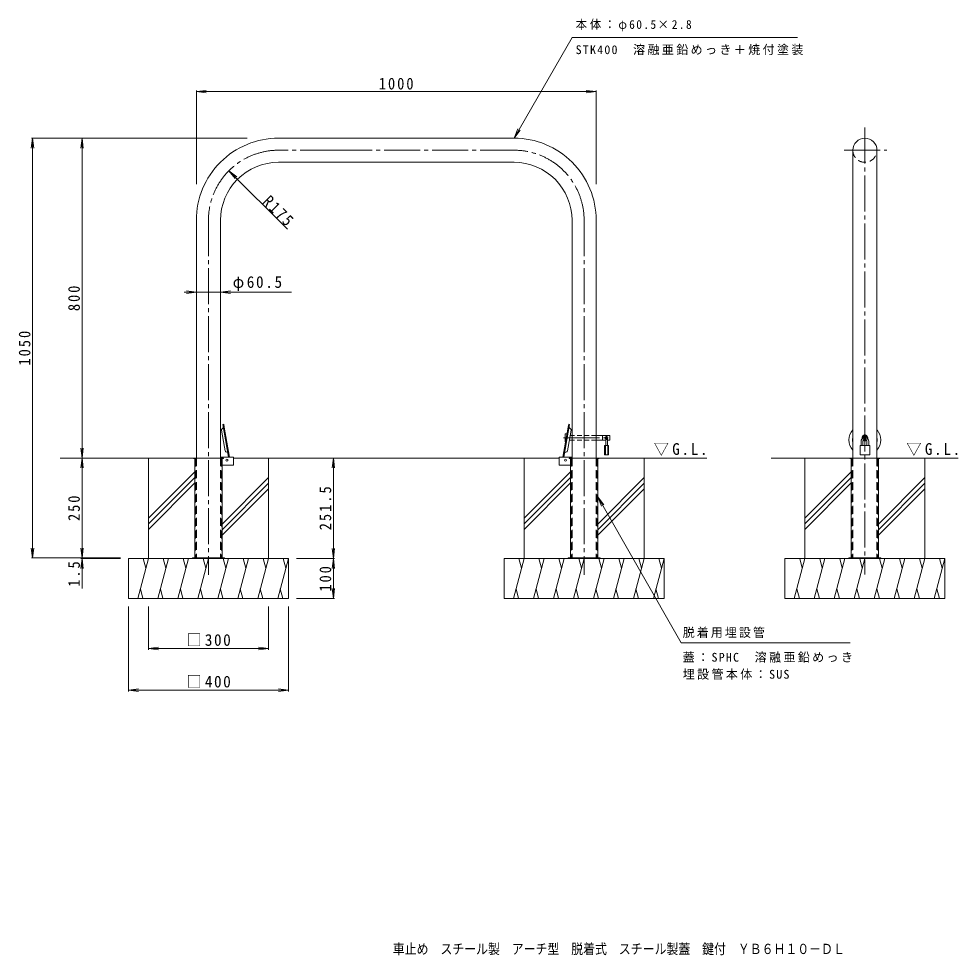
# Model space of a CAD drawing. Units: millimetres at full size, sheet at 1:10; some dimension numbers follow another scale. Extents: x -1780 to 1825, y -1370 to 972.
# Drawn here: x -1780 to 569, y -1370 to 972 of the extents above; entities that cross this region are included whole.
import ezdxf
from ezdxf.enums import TextEntityAlignment as Align

# ---------------------------------------------------------------- set-up
doc = ezdxf.new("R2010")
doc.units = ezdxf.units.MM
doc.header["$LTSCALE"] = 10
for name, pattern in [('CHAIN1', [8, 5, -1, 1, -1]), ('CHAIN2', [12, 9, -1, 1, -1]), ('DASHED1', [1.8, 1.2, -0.6]), ('DASHED2', [3, 2, -1])]:
    doc.linetypes.add(name, pattern=pattern)
for name, color, linetype, lineweight in [('C-0', 4, 'Continuous', 9), ('C-1', 7, 'Continuous', 9), ('C-2', 4, 'Continuous', 9), ('C-3', 3, 'DASHED2', 9), ('C-4', 7, 'Continuous', 9), ('C-5', 7, 'Continuous', 9), ('C-6', 7, 'Continuous', 9), ('C-A', 2, 'Continuous', 9), ('C-E', 6, 'Continuous', 5)]:
    doc.layers.add(name, color=color, linetype=linetype, lineweight=lineweight)
doc.layers.add('F-F_F-Fﾚｲﾔ', color=2, linetype='Continuous')
doc.styles.add('ＭＳ ゴシック', font='')
doc.styles.get('ＭＳ ゴシック').set_extended_font_data('MS Gothic')

msp = doc.modelspace()

# ---------------------------------------------------------------- linework, layer by layer
at = {"layer": 'C-0', "color": 7, "linetype": 'CHAIN2'}
for p, q in [((335.58, 699.74), (335.58, -417.54)), ((-986.38, 643.22), (-1131.13, 643.22)), ((-986.38, 643.22), (-541.63, 643.22)), ((283.69, 643.22), (390.72, 643.22)), ((-1306.13, 468.22), (-1306.13, -418.43)), ((-366.63, 468.22), (-366.63, -418.43)), ((-418.49, -76.29), (-299.89, -76.29))]:
    msp.add_line(p, q, dxfattribs=at)
at = {"layer": 'C-0'}
for p, q in [((328.58, -75.45), (328.58, -77.36)), ((342.58, -75.45), (342.58, -77.36)), ((-1343.63, -126.53), (-1343.63, -128.03)), ((-1343.63, -126.53), (-1343.63, -128.03)), ((-1343.63, -126.53), (-1268.63, -126.53)), ((-1343.63, -128.03), (-1340.13, -128.03)), ((-1340.13, -128.03), (-1340.13, -376.53)), ((-1272.13, -128.03), (-1272.13, -376.53)), ((-1268.63, -128.03), (-1272.13, -128.03)), ((-1268.63, -126.53), (-1268.63, -128.03)), ((-404.13, -126.53), (-404.13, -128.03)), ((-404.13, -126.53), (-404.13, -128.03)), ((-404.13, -126.53), (-329.13, -126.53)), ((-404.13, -128.03), (-400.63, -128.03)), ((-400.63, -128.03), (-400.63, -376.53)), ((-332.63, -128.03), (-332.63, -376.53)), ((-329.13, -128.03), (-332.63, -128.03)), ((-329.13, -126.53), (-329.13, -128.03)), ((298.08, -126.53), (298.08, -128.03)), ((298.08, -126.53), (298.08, -128.03)), ((298.08, -126.53), (373.08, -126.53)), ((298.08, -128.03), (301.58, -128.03)), ((301.58, -128.03), (301.58, -376.53)), ((369.58, -128.03), (369.58, -376.53)), ((373.08, -128.03), (369.58, -128.03)), ((373.08, -126.53), (373.08, -128.03))]:
    msp.add_line(p, q, dxfattribs=at)
at = {"layer": 'C-0', "linetype": 'DASHED2'}
for p, q in [((-1338.63, -128.03), (-1338.63, -376.53)), ((-1273.63, -128.03), (-1273.63, -376.53)), ((-399.13, -128.03), (-399.13, -376.53)), ((-334.13, -128.03), (-334.13, -376.53)), ((303.08, -128.03), (303.08, -376.53)), ((368.08, -128.03), (368.08, -376.53))]:
    msp.add_line(p, q, dxfattribs=at)
at = {"layer": 'C-0', "color": 7, "linetype": 'CHAIN2'}
for centre, start, end in [((-1131.13, 468.22), 89.99976, 180), ((-541.63, 468.22), 0, 90.00024)]:
    msp.add_arc(centre, 175, start, end, dxfattribs=at)
at = {"layer": 'C-0'}
for centre, start, end in [((335.58, -75.45), 359.99939, 180.00061), ((335.58, -77.36), 179.99939, 187.6925), ((335.58, -77.36), 229.58139, 310.41597), ((335.58, -77.36), 352.30522, 0.00061)]:
    msp.add_arc(centre, 7, start, end, dxfattribs=at)
at = {"layer": 'C-0', "linetype": 'DASHED2'}
for centre, start, end in [((-1340.13, -128.03), 0, 90), ((-1272.13, -128.03), 90, 180), ((-400.63, -128.03), 0, 90), ((-332.63, -128.03), 90, 180), ((301.58, -128.03), 0, 90), ((369.58, -128.03), 90, 180)]:
    msp.add_arc(centre, 1.5, start, end, dxfattribs=at)
at = {"layer": 'C-1', "color": 3}
for p, q in [((305.33, -21.55), (305.33, -126.53)), ((365.83, -37.04), (365.83, -126.53)), ((-1244.88, -124.23), (-1275.88, -124.23)), ((-1243.38, -143.23), (-1243.38, -125.73)), ((-429.38, -143.23), (-429.38, -125.73)), ((-427.88, -124.23), (-396.88, -124.23)), ((-1244.88, -144.73), (-1272.13, -144.73)), ((-427.88, -144.73), (-400.63, -144.73))]:
    msp.add_line(p, q, dxfattribs=at)
at = {"layer": 'C-1'}
for p, q in [((-1346.13, -376.53), (-1346.13, -378.03)), ((-1266.13, -376.53), (-1346.13, -376.53)), ((-1318.63, -376.53), (-1318.63, -378.03)), ((-1293.63, -376.53), (-1293.63, -378.03)), ((-1266.13, -376.53), (-1266.13, -378.03)), ((-406.63, -376.53), (-406.63, -378.03)), ((-326.63, -376.53), (-406.63, -376.53)), ((-379.13, -376.53), (-379.13, -378.03)), ((-354.13, -376.53), (-354.13, -378.03)), ((-326.63, -376.53), (-326.63, -378.03)), ((295.58, -376.53), (295.58, -378.03)), ((375.58, -376.53), (295.58, -376.53)), ((323.08, -376.53), (323.08, -378.03)), ((348.08, -376.53), (348.08, -378.03)), ((375.58, -376.53), (375.58, -378.03))]:
    msp.add_line(p, q, dxfattribs=at)
at = {"layer": 'C-1', "color": 3}
for centre, start, end in [((-1244.88, -125.73), 0, 90), ((-427.88, -125.73), 90, 180), ((-1244.88, -143.23), 270, 0), ((-427.88, -143.23), 180, 270)]:
    msp.add_arc(centre, 1.5, start, end, dxfattribs=at)
at = {"layer": 'C-2', "color": 3}
for p, q in [((-986.38, 673.47), (-1131.13, 673.47)), ((-986.38, 673.47), (-541.63, 673.47)), ((305.33, 643.22), (305.33, -55.91)), ((365.83, 643.22), (365.83, -55.85)), ((-986.38, 612.97), (-1131.13, 612.97)), ((-986.38, 612.97), (-541.63, 612.97)), ((-1336.38, 468.22), (-1336.38, -126.53)), ((-1275.88, -126.53), (-1275.88, 468.22)), ((-396.88, 468.22), (-396.88, -126.53)), ((-336.38, 468.22), (-336.38, -126.53))]:
    msp.add_line(p, q, dxfattribs=at)
at = {"layer": 'C-2'}
for p, q in [((-1267.7, -42.19), (-1269.97, -42.59)), ((-1255.57, -124.23), (-1269.97, -42.59)), ((-1267.7, -42.19), (-1266.5, -49)), ((-417.19, -124.23), (-402.8, -42.59)), ((-405.06, -42.19), (-406.26, -49)), ((-405.06, -42.19), (-402.8, -42.59)), ((-1273.52, -56.99), (-1266.04, -99.4)), ((-1272.69, -54.35), (-1268.87, -50.53)), ((-1253.24, -124.23), (-1266.5, -49)), ((-419.53, -124.23), (-406.26, -49)), ((-399.24, -56.99), (-406.72, -99.4)), ((-400.08, -54.35), (-403.89, -50.53)), ((-1264.43, -108.56), (-1266.04, -99.4)), ((-1262.76, -110.75), (-1257.85, -113.04)), ((-410.01, -110.75), (-414.92, -113.04)), ((-408.34, -108.56), (-406.72, -99.4))]:
    msp.add_line(p, q, dxfattribs=at)
at = {"layer": 'C-2', "color": 3}
for centre, radius, start, end in [((-1131.13, 468.22), 205.25, 89.99977, 180), ((-541.63, 468.22), 205.25, 0, 90.00023), ((335.58, 643.22), 30.25, 0, 180), ((-1131.13, 468.22), 144.75, 89.9998, 180), ((-541.63, 468.22), 144.75, 0, 90.0002)]:
    msp.add_arc(centre, radius, start, end, dxfattribs=at)
at = {"layer": 'C-2', "color": 3, "linetype": 'DASHED2'}
msp.add_arc((335.58, 643.22), 30.25, 180.00047, 0.00047, dxfattribs=at)
at = {"layer": 'C-2'}
for centre, radius, start, end in [((-1270.57, -56.47), 3, 135.00081, 190.00044), ((-1269.36, -50.03), 0.7, 315.00111, 10.00201), ((-403.4, -50.03), 0.7, 169.99799, 224.99889), ((-402.2, -56.47), 3, 349.99956, 44.99919), ((-1261.47, -108.04), 3, 190.00035, 244.99828), ((-1258.14, -113.68), 0.7, 9.99756, 64.99773), ((-414.62, -113.68), 0.7, 115.00227, 170.00244), ((-411.29, -108.04), 3, 295.00172, 349.99965)]:
    msp.add_arc(centre, radius, start, end, dxfattribs=at)
for major_axis, start_param, end_param in [((39.75, 0), 2.435662, 3.8475233), ((39.75, 0), 5.5772489, 6.9870586), ((30.75, 0), 2.9610315, 3.3221538), ((30.75, 0), 6.1025973, 6.4637734)]:
    msp.add_ellipse((335.58, -81.38), major_axis=major_axis, ratio=0.9945, start_param=start_param, end_param=end_param, dxfattribs=at)
at = {"layer": 'C-3'}
for p, q in [((-1336.38, -126.53), (-1336.38, -376.53)), ((-1275.88, -126.53), (-1275.88, -376.53)), ((-396.88, -126.53), (-396.88, -376.53)), ((-336.38, -126.53), (-336.38, -376.53)), ((305.33, -126.53), (305.33, -376.53)), ((365.83, -126.53), (365.83, -376.53))]:
    msp.add_line(p, q, dxfattribs=at)
at = {"layer": 'C-4'}
for p, q in [((-1336.38, 789.73), (-1311.59, 792.99)), ((-1336.38, 792.73), (-1336.38, 558.14)), ((-1336.38, 789.73), (-1311.59, 786.46)), ((-1336.38, 789.73), (-336.38, 789.73)), ((-336.38, 789.73), (-361.17, 792.99)), ((-336.38, 789.73), (-361.17, 786.46)), ((-336.38, 792.73), (-336.38, 558.14)), ((-1746, 673.47), (-1749.26, 648.69)), ((-1749, 673.47), (-1209.43, 673.47)), ((-1746, 673.47), (-1742.74, 648.69)), ((-1746, 673.47), (-1746, -376.53)), ((-1622.36, 673.47), (-1625.62, 648.69)), ((-1622.36, 673.47), (-1619.1, 648.69)), ((-1622.36, 673.47), (-1622.36, -126.53)), ((-1254.84, 592.01), (-1239.62, 572.17)), ((-1098.78, 288.05), (-1366.84, 288.05)), ((-1336.38, 288.05), (-1361.17, 291.31)), ((-1336.38, 288.05), (-1361.17, 284.79)), ((-1336.38, 288.05), (-1336.38, 286.25)), ((-1275.88, 288.05), (-1251.1, 291.31)), ((-1275.88, 288.05), (-1275.88, 286.25)), ((-1275.88, 288.05), (-1251.1, 284.79)), ((-1622.36, -126.53), (-1625.62, -101.74)), ((-1622.36, -126.53), (-1619.1, -101.74)), ((-1622.36, -126.53), (-1625.62, -151.31)), ((-1622.36, -126.53), (-1622.36, -378.03)), ((-1622.36, -126.53), (-1619.1, -151.31)), ((-993.73, -126.53), (-997, -151.32)), ((-993.73, -378.03), (-993.73, -126.53)), ((-993.73, -126.53), (-990.47, -151.32)), ((-1746, -376.53), (-1749.26, -351.74)), ((-1746, -376.53), (-1742.74, -351.74)), ((-1622.36, -376.53), (-1625.62, -351.74)), ((-1622.36, -376.53), (-1625.62, -351.74)), ((-1622.36, -376.53), (-1619.1, -351.74)), ((-1622.36, -376.53), (-1619.1, -351.74)), ((-993.73, -378.03), (-997, -353.24)), ((-993.73, -378.03), (-990.47, -353.24)), ((-1749, -376.53), (-1526.13, -376.53)), ((-1622.36, -378.03), (-1625.62, -402.81)), ((-1625.36, -378.03), (-1526.13, -378.03)), ((-1622.36, -378.03), (-1619.1, -402.81)), ((-1622.36, -378.03), (-1622.36, -452.98)), ((-990.73, -378.03), (-1086.13, -378.03)), ((-993.73, -378.03), (-997, -402.81)), ((-993.73, -478.03), (-993.73, -378.03)), ((-993.73, -378.03), (-990.47, -402.81)), ((-993.73, -478.03), (-997, -453.24)), ((-993.73, -478.03), (-990.47, -453.24)), ((-990.73, -478.03), (-1086.13, -478.03)), ((-1506.13, -710.13), (-1506.13, -498.03)), ((-1456.13, -606.02), (-1456.13, -498.03)), ((-1156.13, -606.02), (-1156.13, -498.03)), ((-1106.13, -710.13), (-1106.13, -498.03)), ((-1456.13, -603.02), (-1431.34, -599.76)), ((-1456.13, -603.02), (-1156.13, -603.02)), ((-1456.13, -603.02), (-1431.34, -606.28)), ((-1156.13, -603.02), (-1180.92, -599.76)), ((-1156.13, -603.02), (-1180.92, -606.28)), ((-1506.13, -707.13), (-1481.34, -703.87)), ((-1106.13, -707.13), (-1130.92, -703.87)), ((-1506.13, -707.13), (-1106.13, -707.13)), ((-1506.13, -707.13), (-1481.34, -710.39)), ((-1106.13, -707.13), (-1130.92, -710.39))]:
    msp.add_line(p, q, dxfattribs=at)
msp.add_lwpolyline([(-1108.39, 445.46), (-1254.84, 592.01), (-1235, 576.79)], dxfattribs=at)
at = {"layer": 'C-5'}
for p, q in [((-541.63, 673.47), (-396.19, 925.39)), ((-396.19, 925.39), (167.18, 925.4)), ((-541.63, 673.47), (-532.07, 696.57)), ((-541.63, 673.47), (-526.41, 693.31)), ((333.08, -81.06), (333.08, -71.52)), ((338.08, -81.06), (338.08, -71.52)), ((-332.63, -223.67), (-123.52, -588.46)), ((-332.63, -223.67), (-317.41, -243.5)), ((-332.63, -223.67), (-323.06, -246.77)), ((298.49, -588.46), (-123.52, -588.46))]:
    msp.add_line(p, q, dxfattribs=at)
for centre, radius, start, end in [((335.58, -76.29), 6, 349.8367, 190.1633), ((335.58, -76.29), 6, 234.7027, 305.2973), ((334.08, -71.52), 1, 107.45982, 180), ((334.08, -81.06), 1, 180, 252.54018), ((337.08, -71.52), 1, 0, 72.54018), ((337.08, -81.06), 1, 287.45982, 0)]:
    msp.add_arc(centre, radius, start, end, dxfattribs=at)
at = {"layer": 'C-6'}
for p, q in [((-414.37, -85.29), (-414.37, -67.29)), ((-413.37, -66.29), (-409.31, -66.29)), ((-396.88, -70.29), (-401.59, -70.29)), ((-303.37, -70.29), (-336.38, -70.29)), ((-320.37, -70.29), (-320.37, -82.29)), ((-412.84, -86.29), (-413.37, -86.29)), ((-396.88, -82.29), (-403.7, -82.29)), ((-312.62, -82.29), (-336.38, -82.29)), ((-303.37, -82.29), (-308.12, -82.29)), ((-302.37, -71.29), (-302.37, -81.29))]:
    msp.add_line(p, q, dxfattribs=at)
at = {"layer": 'C-6', "linetype": 'DASHED1'}
for p, q in [((-336.38, -70.29), (-396.88, -70.29)), ((-336.38, -82.29), (-396.88, -82.29))]:
    msp.add_line(p, q, dxfattribs=at)
at = {"layer": 'C-6', "linetype": 'CHAIN1'}
msp.add_line((-310.37, -71.78), (-310.37, -80.84), dxfattribs=at)
at = {"layer": 'C-6', "color": 2}
for p, q in [((326.08, -84.79), (326.08, -95.29)), ((330.58, -84.79), (330.58, -95.29)), ((340.58, -84.79), (340.58, -95.29)), ((345.08, -84.79), (345.08, -95.29)), ((323.58, -95.29), (347.58, -95.29)), ((347.58, -95.29), (347.58, -118.79))]:
    msp.add_line(p, q, dxfattribs=at)
at = {"layer": 'C-6', "color": 6, "lineweight": 5}
for p, q in [((-1343.63, -126.53), (-1677.37, -126.53)), ((-1243.38, -126.53), (-429.38, -126.53)), ((-336.38, -126.53), (-59.97, -126.53))]:
    msp.add_line(p, q, dxfattribs=at)
at = {"layer": 'C-6', "color": 2}
msp.add_lwpolyline([(323.58, -95.29), (323.58, -118.79), (347.58, -118.79)], dxfattribs=at)
at = {"layer": 'C-6'}
for centre, radius, start, end in [((-413.37, -67.29), 1, 90, 180), ((-303.37, -71.29), 1, 0, 90), ((-413.37, -85.29), 1, 180, 270), ((-310.37, -76.29), 3.5, 310.00473, 229.99223), ((-303.37, -81.29), 1, 270, 0)]:
    msp.add_arc(centre, radius, start, end, dxfattribs=at)
at = {"layer": 'C-6', "color": 2}
for radius, start, end in [(9.5, 105.25735, 180), (5, 119.99915, 180), (9.5, 0, 74.74271), (5, 0, 60.00085)]:
    msp.add_arc((335.58, -84.79), radius, start, end, dxfattribs=at)
at = {"layer": 'C-A'}
for p, q in [((-312.62, -77.54), (-312.62, -95.29)), ((-308.12, -77.54), (-308.12, -95.29)), ((-315.37, -95.29), (-305.37, -95.29)), ((-313.12, -95.29), (-313.12, -118.79)), ((-307.62, -95.29), (-307.62, -118.79)), ((-305.37, -95.29), (-305.37, -118.79))]:
    msp.add_line(p, q, dxfattribs=at)
msp.add_lwpolyline([(-315.37, -95.29), (-315.37, -118.79), (-305.37, -118.79)], dxfattribs=at)
msp.add_arc((-310.37, -77.54), 2.25, 0, 180, dxfattribs=at)
at = {"layer": 'C-E'}
for p, q in [((-1540.35, -126.53), (-1343.63, -126.53)), ((-1456.13, -378.03), (-1456.13, -126.53)), ((-1243.38, -126.53), (-1072.73, -126.53)), ((-1156.13, -378.03), (-1156.13, -126.53)), ((-600.85, -126.53), (-429.38, -126.53)), ((-516.63, -378.03), (-516.63, -126.53)), ((-329.13, -126.53), (-133.23, -126.53)), ((-216.63, -378.03), (-216.63, -126.53)), ((101.36, -126.53), (298.08, -126.53)), ((185.58, -378.03), (185.58, -126.53)), ((373.08, -126.53), (568.98, -126.53)), ((485.58, -378.03), (485.58, -126.53)), ((-1340.13, -160.72), (-1456.13, -276.72)), ((-400.63, -160.72), (-516.63, -276.72)), ((301.58, -160.72), (185.58, -276.72)), ((-1340.13, -174.86), (-1456.13, -290.86)), ((-1156.13, -175.6), (-1272.13, -291.6)), ((-400.63, -174.86), (-516.63, -290.86)), ((-216.63, -175.6), (-332.63, -291.6)), ((301.58, -174.86), (185.58, -290.86)), ((485.58, -175.6), (369.58, -291.6)), ((-1340.13, -189), (-1456.13, -305)), ((-1156.13, -189.74), (-1272.13, -305.74)), ((-1156.13, -203.89), (-1272.13, -319.89)), ((-400.63, -189), (-516.63, -305)), ((-216.63, -189.74), (-332.63, -305.74)), ((-216.63, -203.88), (-332.63, -319.88)), ((301.58, -189), (185.58, -305)), ((485.58, -189.74), (369.58, -305.74)), ((485.58, -203.88), (369.58, -319.88)), ((-1506.13, -378.03), (-1106.13, -378.03)), ((-1506.13, -478.03), (-1506.13, -378.03)), ((-1456.13, -378.03), (-1482.93, -478.03)), ((-1469.18, -378.03), (-1462.66, -402.38)), ((-1406.13, -378.03), (-1432.93, -478.03)), ((-1419.18, -378.03), (-1412.66, -402.38)), ((-1356.13, -378.03), (-1382.93, -478.03)), ((-1369.18, -378.03), (-1362.66, -402.38)), ((-1306.13, -378.03), (-1332.93, -478.03)), ((-1319.18, -378.03), (-1312.66, -402.38)), ((-1256.13, -378.03), (-1282.93, -478.03)), ((-1269.18, -378.03), (-1262.66, -402.38)), ((-1206.13, -378.03), (-1232.93, -478.03)), ((-1219.18, -378.03), (-1212.66, -402.38)), ((-1156.13, -378.03), (-1182.93, -478.03)), ((-1169.18, -378.03), (-1162.66, -402.38)), ((-1106.13, -378.03), (-1132.93, -478.03)), ((-1119.18, -378.03), (-1112.66, -402.38)), ((-1106.13, -478.03), (-1106.13, -378.03)), ((-566.63, -378.03), (-166.63, -378.03)), ((-566.63, -478.03), (-566.63, -378.03)), ((-516.63, -378.03), (-543.43, -478.03)), ((-529.68, -378.03), (-523.16, -402.38)), ((-466.63, -378.03), (-493.43, -478.03)), ((-479.68, -378.03), (-473.16, -402.38)), ((-416.63, -378.03), (-443.43, -478.03)), ((-429.68, -378.03), (-423.16, -402.38)), ((-366.63, -378.03), (-393.43, -478.03)), ((-379.68, -378.03), (-373.16, -402.38)), ((-316.63, -378.03), (-343.43, -478.03)), ((-329.68, -378.03), (-323.16, -402.38)), ((-266.63, -378.03), (-293.43, -478.03)), ((-279.68, -378.03), (-273.16, -402.38)), ((-216.63, -378.03), (-243.43, -478.03)), ((-229.68, -378.03), (-223.16, -402.38)), ((-166.63, -378.03), (-193.43, -478.03)), ((-179.68, -378.03), (-173.16, -402.38)), ((-166.63, -478.03), (-166.63, -378.03)), ((135.58, -378.03), (535.58, -378.03)), ((135.58, -478.03), (135.58, -378.03)), ((185.58, -378.03), (158.79, -478.03)), ((172.53, -378.03), (179.06, -402.38)), ((235.58, -378.03), (208.79, -478.03)), ((222.53, -378.03), (229.06, -402.38)), ((285.58, -378.03), (258.79, -478.03)), ((272.53, -378.03), (279.06, -402.38)), ((335.58, -378.03), (308.79, -478.03)), ((322.53, -378.03), (329.06, -402.38)), ((385.58, -378.03), (358.79, -478.03)), ((372.53, -378.03), (379.06, -402.38)), ((435.58, -378.03), (408.79, -478.03)), ((422.53, -378.03), (429.06, -402.38)), ((485.58, -378.03), (458.79, -478.03)), ((472.53, -378.03), (479.06, -402.38)), ((535.58, -378.03), (508.79, -478.03)), ((522.53, -378.03), (529.06, -402.38)), ((535.58, -478.03), (535.58, -378.03)), ((-1469.88, -478.03), (-1476.4, -453.68)), ((-1419.88, -478.03), (-1426.4, -453.68)), ((-1369.88, -478.03), (-1376.4, -453.68)), ((-1319.88, -478.03), (-1326.4, -453.68)), ((-1269.88, -478.03), (-1276.4, -453.68)), ((-1219.88, -478.03), (-1226.4, -453.68)), ((-1169.88, -478.03), (-1176.4, -453.68)), ((-1119.88, -478.03), (-1126.4, -453.68)), ((-530.38, -478.03), (-536.9, -453.68)), ((-480.38, -478.03), (-486.9, -453.68)), ((-430.38, -478.03), (-436.9, -453.68)), ((-380.38, -478.03), (-386.9, -453.68)), ((-330.38, -478.03), (-336.9, -453.68)), ((-280.38, -478.03), (-286.9, -453.68)), ((-230.38, -478.03), (-236.9, -453.68)), ((-180.38, -478.03), (-186.9, -453.68)), ((171.83, -478.03), (165.31, -453.68)), ((221.83, -478.03), (215.31, -453.68)), ((271.83, -478.03), (265.31, -453.68)), ((321.83, -478.03), (315.31, -453.68)), ((371.83, -478.03), (365.31, -453.68)), ((421.83, -478.03), (415.31, -453.68)), ((471.83, -478.03), (465.31, -453.68)), ((521.83, -478.03), (515.31, -453.68)), ((-1506.13, -478.03), (-1106.13, -478.03)), ((-566.63, -478.03), (-166.63, -478.03)), ((135.58, -478.03), (535.58, -478.03))]:
    msp.add_line(p, q, dxfattribs=at)
at = {"layer": 'C-E', "color": 4, "lineweight": 9}
for centre in [(-1259.78, -132.03), (-412.98, -132.03)]:
    msp.add_circle(centre, 2.5, dxfattribs=at)

# ---------------------------------------------------------------- texts
at = {"layer": 'C-4', "color": 2, "char_height": 29.33, "attachment_point": 7, "style": 'ＭＳ ゴシック'}
for s, insert in [('\\T1.28;\\W0.9;1000', (-880.13, 794.73)), ('\\T1.22;\\W0.95;φ60.5', (-1245.42, 291.05)), ('\\T1.21;\\W0.95;□300', (-1361.13, -597.02)), ('\\T1.21;\\W0.95;□400', (-1361.13, -701.13))]:
    msp.add_mtext(s, dxfattribs=dict(at, insert=insert))
for s, insert, rotation in [('\\T1.28;\\W0.9;R175', (-1173.07, 512.25), 315), ('\\T1.27;\\W0.9;800', (-1627.36, 240.97), 90), ('\\T1.28;\\W0.9;1050', (-1751, 104.72), 90), ('\\T1.28;\\W0.9;251.5', (-998.73, -307.28), 90), ('\\T1.27;\\W0.9;250', (-1627.36, -284.03), 90), ('\\T1.27;\\W0.9;1.5', (-1627.36, -448.45), 90), ('\\T1.27;\\W0.9;100', (-998.73, -460.53), 90)]:
    msp.add_mtext(s, dxfattribs=dict(at, insert=insert, rotation=rotation))
at = {"layer": 'C-5', "char_height": 21.99, "attachment_point": 7, "style": 'ＭＳ ゴシック'}
for s, insert in [('\\T1.25;\\W0.95;本体：φ60.5×2.8', (-387.82, 940.79)), ('\\T1.2;STK400\u3000溶融亜鉛めっき＋焼付塗装', (-387.82, 881.05)), ('\\T1.17;脱着用埋設管', (-119.95, -576.6)), ('\\T1.2;蓋：SPHC\u3000溶融亜鉛めっき', (-119.95, -638.38)), ('\\T1.2;埋設管本体：SUS', (-119.95, -680.93))]:
    msp.add_mtext(s, dxfattribs=dict(at, insert=insert))
at = {"layer": 'C-5', "color": 2, "char_height": 29.33, "attachment_point": 7, "style": 'ＭＳ ゴシック'}
for insert in [(-192.59, -121.3), (439.17, -121.3)]:
    msp.add_mtext('\\T1.22;\\W0.95;▽G.L.', dxfattribs=dict(at, insert=insert))
at = {"layer": 'F-F_F-Fﾚｲﾔ', "style": 'ＭＳ ゴシック', "width": 0.85}
msp.add_text('車止め\u3000スチール製\u3000アーチ型\u3000脱着式\u3000スチール製蓋\u3000鍵付\u3000ＹＢ６Ｈ１０－ＤＬ', height=25.66, dxfattribs=at).set_placement((-845, -1374.79), align=Align.BOTTOM_LEFT)

doc.saveas('drawing.dxf')
